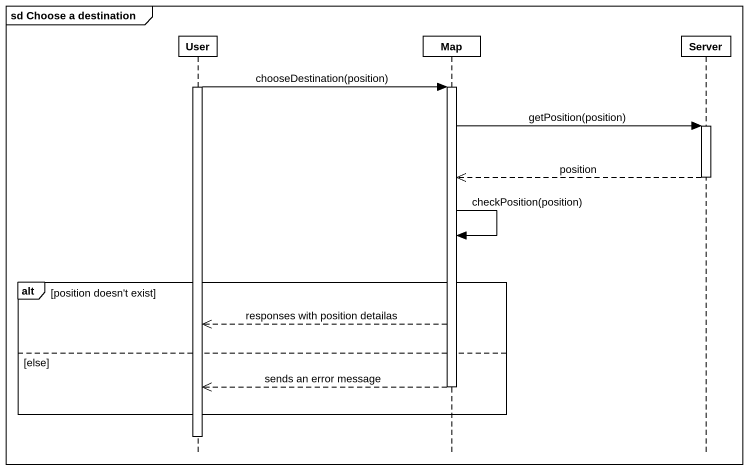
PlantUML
@startuml
mainframe sd Choose a destination
hide footbox
participant User
participant "Map" as Map_
participant Server

activate User
User -> Map_ : chooseDestination(position)
activate Map_
Map_ -> Server : getPosition(position)
activate Server
Server -->> Map_ : position
deactivate Server
Map_ -> Map_ : checkPosition(position)
alt position doesn't exist
  Map_ -->> User : responses with position detailas
else else
  Map_ -->> User : sends an error message
  deactivate Map_
end
deactivate User
@enduml
